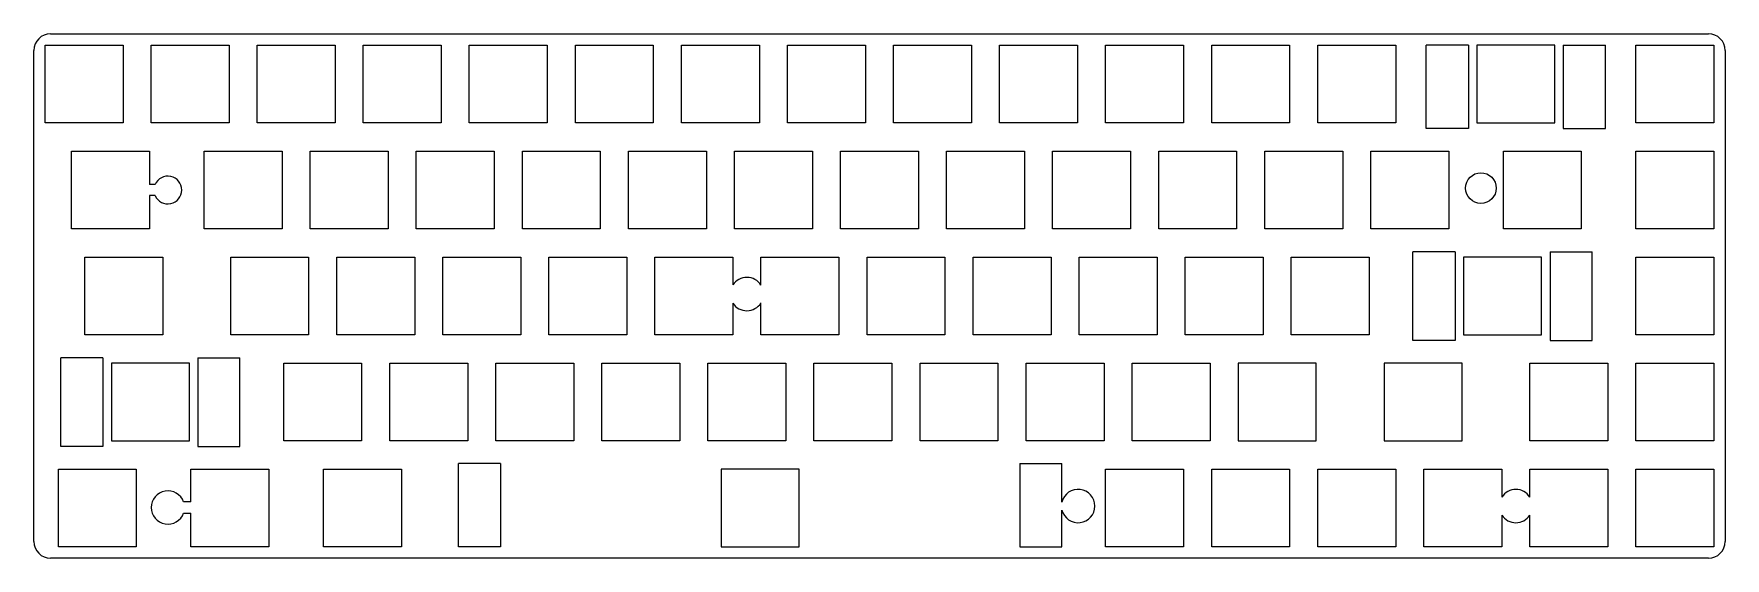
# Model space of a CAD drawing. Header units: millimetres. Extents: x 179 to 483, y 101 to 196.
import ezdxf

# ---------------------------------------------------------------- set-up
doc = ezdxf.new("R2010")
doc.units = ezdxf.units.MM

msp = doc.modelspace()

# ---------------------------------------------------------------- linework, layer by layer
at = {"color": 0}
for p, q in [((181.99, 195.58), (479.79, 195.58)), ((178.99, 104.33), (178.99, 192.58)), ((181.01, 193.55), (195.01, 193.55)), ((181.01, 179.56), (181.01, 193.55)), ((195.01, 193.55), (195.01, 179.56)), ((200.06, 193.55), (214.06, 193.55)), ((200.06, 179.56), (200.06, 193.55)), ((214.06, 193.55), (214.06, 179.56)), ((219.11, 193.55), (233.11, 193.55)), ((219.11, 179.56), (219.11, 193.55)), ((233.11, 193.55), (233.11, 179.56)), ((238.16, 193.55), (252.16, 193.55)), ((238.16, 179.56), (238.16, 193.55)), ((252.16, 193.55), (252.16, 179.56)), ((257.21, 193.55), (271.21, 193.55)), ((257.21, 179.56), (257.21, 193.55)), ((271.21, 193.55), (271.21, 179.56)), ((276.26, 193.55), (290.26, 193.55)), ((276.26, 179.56), (276.26, 193.55)), ((290.26, 193.55), (290.26, 179.56)), ((295.31, 193.55), (309.31, 193.55)), ((295.31, 179.56), (295.31, 193.55)), ((309.31, 193.55), (309.31, 179.56)), ((314.36, 193.55), (328.36, 193.55)), ((314.36, 179.56), (314.36, 193.55)), ((328.36, 193.55), (328.36, 179.56)), ((333.41, 193.55), (347.41, 193.55)), ((333.41, 179.56), (333.41, 193.55)), ((347.41, 193.55), (347.41, 179.56)), ((352.46, 193.55), (366.46, 193.55)), ((352.46, 179.56), (352.46, 193.55)), ((366.46, 193.55), (366.46, 179.56)), ((371.51, 193.55), (385.51, 193.55)), ((371.51, 179.56), (371.51, 193.55)), ((385.51, 193.55), (385.51, 179.56)), ((390.56, 193.55), (404.56, 193.55)), ((390.56, 179.56), (390.56, 193.55)), ((404.56, 193.55), (404.56, 179.56)), ((409.61, 193.55), (423.61, 193.55)), ((409.61, 179.56), (409.61, 193.55)), ((423.61, 193.55), (423.61, 179.56)), ((429.09, 178.58), (429.09, 193.52)), ((436.66, 193.52), (429.09, 193.52)), ((436.66, 193.52), (436.66, 178.58)), ((438.19, 193.55), (438.19, 179.56)), ((452.19, 193.55), (438.19, 193.55)), ((452.19, 179.56), (452.19, 193.55)), ((453.71, 193.52), (453.71, 178.58)), ((453.71, 193.52), (461.29, 193.52)), ((461.29, 178.58), (461.29, 193.52)), ((466.76, 193.55), (480.76, 193.55)), ((466.76, 179.55), (466.76, 193.55)), ((480.76, 193.55), (480.76, 179.55)), ((482.79, 192.58), (482.79, 104.33)), ((195.01, 179.56), (181.01, 179.56)), ((214.06, 179.56), (200.06, 179.56)), ((233.11, 179.56), (219.11, 179.56)), ((252.16, 179.56), (238.16, 179.56)), ((271.21, 179.56), (257.21, 179.56)), ((290.26, 179.56), (276.26, 179.56)), ((309.31, 179.56), (295.31, 179.56)), ((328.36, 179.56), (314.36, 179.56)), ((347.41, 179.56), (333.41, 179.56)), ((366.46, 179.56), (352.46, 179.56)), ((385.51, 179.56), (371.51, 179.56)), ((404.56, 179.56), (390.56, 179.56)), ((423.61, 179.56), (409.61, 179.56)), ((438.19, 179.56), (452.19, 179.56)), ((480.76, 179.55), (466.76, 179.55)), ((436.66, 178.58), (429.09, 178.58)), ((453.71, 178.58), (461.29, 178.58)), ((185.77, 174.5), (199.77, 174.5)), ((185.77, 160.51), (185.77, 174.5)), ((199.77, 174.5), (199.77, 168.5)), ((209.59, 174.5), (223.59, 174.5)), ((209.59, 160.51), (209.59, 174.5)), ((223.59, 174.5), (223.59, 160.51)), ((228.64, 174.5), (242.64, 174.5)), ((228.64, 160.51), (228.64, 174.5)), ((242.64, 174.5), (242.64, 160.51)), ((247.69, 174.5), (261.69, 174.5)), ((247.69, 160.51), (247.69, 174.5)), ((261.69, 174.5), (261.69, 160.51)), ((266.74, 174.5), (280.74, 174.5)), ((266.74, 160.51), (266.74, 174.5)), ((280.74, 174.5), (280.74, 160.51)), ((285.79, 174.5), (299.79, 174.5)), ((285.79, 160.51), (285.79, 174.5)), ((299.79, 174.5), (299.79, 160.51)), ((304.84, 174.5), (318.84, 174.5)), ((304.84, 160.51), (304.84, 174.5)), ((318.84, 174.5), (318.84, 160.51)), ((323.89, 174.5), (337.89, 174.5)), ((323.89, 160.51), (323.89, 174.5)), ((337.89, 174.5), (337.89, 160.51)), ((342.94, 174.5), (356.94, 174.5)), ((342.94, 160.51), (342.94, 174.5)), ((356.94, 174.5), (356.94, 160.51)), ((361.99, 174.5), (375.99, 174.5)), ((361.99, 160.51), (361.99, 174.5)), ((375.99, 174.5), (375.99, 160.51)), ((381.04, 174.5), (395.04, 174.5)), ((381.04, 160.51), (381.04, 174.5)), ((395.04, 174.5), (395.04, 160.51)), ((400.09, 174.5), (414.09, 174.5)), ((400.09, 160.51), (400.09, 174.5)), ((414.09, 174.5), (414.09, 160.51)), ((419.14, 174.5), (433.14, 174.5)), ((419.14, 160.51), (419.14, 174.5)), ((433.14, 174.5), (433.14, 160.51)), ((442.95, 174.5), (456.95, 174.5)), ((442.95, 160.51), (442.95, 174.5)), ((456.95, 174.5), (456.95, 160.51)), ((466.76, 174.5), (480.76, 174.5)), ((466.76, 160.5), (466.76, 174.5)), ((480.76, 174.5), (480.76, 160.5)), ((199.77, 166.5), (199.77, 160.51)), ((199.77, 160.51), (185.77, 160.51)), ((223.59, 160.51), (209.59, 160.51)), ((242.64, 160.51), (228.64, 160.51)), ((261.69, 160.51), (247.69, 160.51)), ((280.74, 160.51), (266.74, 160.51)), ((299.79, 160.51), (285.79, 160.51)), ((318.84, 160.51), (304.84, 160.51)), ((337.89, 160.51), (323.89, 160.51)), ((356.94, 160.51), (342.94, 160.51)), ((375.99, 160.51), (361.99, 160.51)), ((395.04, 160.51), (381.04, 160.51)), ((414.09, 160.51), (400.09, 160.51)), ((433.14, 160.51), (419.14, 160.51)), ((456.95, 160.51), (442.95, 160.51)), ((480.76, 160.5), (466.76, 160.5)), ((188.16, 155.45), (202.16, 155.45)), ((188.16, 141.46), (188.16, 155.45)), ((202.16, 155.45), (202.16, 141.46)), ((214.35, 155.45), (228.35, 155.45)), ((214.35, 141.46), (214.35, 155.45)), ((228.35, 155.45), (228.35, 141.46)), ((233.4, 155.45), (247.4, 155.45)), ((233.4, 141.46), (233.4, 155.45)), ((247.4, 155.45), (247.4, 141.46)), ((252.45, 155.45), (266.45, 155.45)), ((252.45, 141.46), (252.45, 155.45)), ((266.45, 155.45), (266.45, 141.46)), ((271.5, 155.45), (285.5, 155.45)), ((271.5, 141.46), (271.5, 155.45)), ((285.5, 155.45), (285.5, 141.46)), ((290.55, 155.45), (304.55, 155.45)), ((290.55, 141.46), (290.55, 155.45)), ((304.55, 155.45), (304.55, 150.44)), ((309.6, 155.45), (323.6, 155.45)), ((309.6, 150.41), (309.6, 155.45)), ((323.6, 155.45), (323.6, 141.46)), ((328.65, 155.45), (342.65, 155.45)), ((328.65, 141.46), (328.65, 155.45)), ((342.65, 155.45), (342.65, 141.46)), ((347.7, 155.45), (361.7, 155.45)), ((347.7, 141.46), (347.7, 155.45)), ((361.7, 155.45), (361.7, 141.46)), ((366.75, 155.45), (380.75, 155.45)), ((366.75, 141.46), (366.75, 155.45)), ((380.75, 155.45), (380.75, 141.46)), ((385.8, 155.45), (399.8, 155.45)), ((385.8, 141.46), (385.8, 155.45)), ((399.8, 155.45), (399.8, 141.46)), ((404.85, 155.45), (418.85, 155.45)), ((404.85, 141.46), (404.85, 155.45)), ((418.85, 155.45), (418.85, 141.46)), ((426.71, 140.48), (426.71, 156.42)), ((434.28, 156.42), (426.71, 156.42)), ((434.28, 156.42), (434.28, 140.48)), ((435.81, 155.45), (435.81, 141.46)), ((449.81, 155.45), (435.81, 155.45)), ((449.81, 141.46), (449.81, 155.45)), ((451.33, 156.42), (451.33, 140.48)), ((451.33, 156.42), (458.9, 156.42)), ((458.9, 140.48), (458.9, 156.42)), ((466.76, 155.45), (480.76, 155.45)), ((466.76, 141.45), (466.76, 155.45)), ((480.76, 155.45), (480.76, 141.45)), ((304.55, 147.17), (304.55, 141.46)), ((309.6, 141.46), (309.6, 147.2)), ((202.16, 141.46), (188.16, 141.46)), ((228.35, 141.46), (214.35, 141.46)), ((247.4, 141.46), (233.4, 141.46)), ((266.45, 141.46), (252.45, 141.46)), ((285.5, 141.46), (271.5, 141.46)), ((304.55, 141.46), (290.55, 141.46)), ((323.6, 141.46), (309.6, 141.46)), ((342.65, 141.46), (328.65, 141.46)), ((361.7, 141.46), (347.7, 141.46)), ((380.75, 141.46), (366.75, 141.46)), ((399.8, 141.46), (385.8, 141.46)), ((418.85, 141.46), (404.85, 141.46)), ((434.28, 140.48), (426.71, 140.48)), ((435.81, 141.46), (449.81, 141.46)), ((451.33, 140.48), (458.9, 140.48)), ((480.76, 141.45), (466.76, 141.45)), ((183.82, 121.43), (183.82, 137.37)), ((191.39, 137.37), (183.82, 137.37)), ((191.39, 137.37), (191.39, 121.43)), ((208.44, 137.37), (208.44, 121.43)), ((208.44, 137.37), (216.02, 137.37)), ((216.02, 121.43), (216.02, 137.37)), ((192.92, 136.4), (192.92, 122.41)), ((206.92, 136.4), (192.92, 136.4)), ((206.92, 122.41), (206.92, 136.4)), ((223.87, 136.4), (237.87, 136.4)), ((223.87, 122.41), (223.87, 136.4)), ((237.87, 136.4), (237.87, 122.41)), ((242.92, 136.4), (256.92, 136.4)), ((242.92, 122.41), (242.92, 136.4)), ((256.92, 136.4), (256.92, 122.41)), ((261.97, 136.4), (275.97, 136.4)), ((261.97, 122.41), (261.97, 136.4)), ((275.97, 136.4), (275.97, 122.41)), ((281.02, 136.4), (295.02, 136.4)), ((281.02, 122.41), (281.02, 136.4)), ((295.02, 136.4), (295.02, 122.41)), ((300.07, 136.4), (314.07, 136.4)), ((300.07, 122.41), (300.07, 136.4)), ((314.07, 136.4), (314.07, 122.41)), ((319.12, 136.4), (333.12, 136.4)), ((319.12, 122.41), (319.12, 136.4)), ((333.12, 136.4), (333.12, 122.41)), ((338.17, 136.4), (352.17, 136.4)), ((338.17, 122.41), (338.17, 136.4)), ((352.17, 136.4), (352.17, 122.41)), ((357.22, 136.4), (371.22, 136.4)), ((357.22, 122.41), (357.22, 136.4)), ((371.22, 136.4), (371.22, 122.41)), ((376.27, 136.4), (390.27, 136.4)), ((376.27, 122.41), (376.27, 136.4)), ((390.27, 136.4), (390.27, 122.41)), ((409.32, 136.4), (395.33, 136.4)), ((395.33, 136.4), (395.33, 122.41)), ((409.32, 122.41), (409.32, 136.4)), ((435.52, 136.4), (421.52, 136.4)), ((421.52, 136.4), (421.52, 122.41)), ((435.52, 122.41), (435.52, 136.4)), ((447.71, 136.4), (461.71, 136.4)), ((447.71, 122.41), (447.71, 136.4)), ((461.71, 136.4), (461.71, 122.41)), ((466.76, 136.4), (480.76, 136.4)), ((466.76, 122.41), (466.76, 136.4)), ((480.76, 136.4), (480.76, 122.41)), ((192.92, 122.41), (206.92, 122.41)), ((237.87, 122.41), (223.87, 122.41)), ((256.92, 122.41), (242.92, 122.41)), ((275.97, 122.41), (261.97, 122.41)), ((295.02, 122.41), (281.02, 122.41)), ((314.07, 122.41), (300.07, 122.41)), ((333.12, 122.41), (319.12, 122.41)), ((352.17, 122.41), (338.17, 122.41)), ((371.22, 122.41), (357.22, 122.41)), ((390.27, 122.41), (376.27, 122.41)), ((395.33, 122.41), (409.32, 122.41)), ((421.52, 122.41), (435.52, 122.41)), ((461.71, 122.41), (447.71, 122.41)), ((480.76, 122.41), (466.76, 122.41)), ((191.39, 121.43), (183.82, 121.43)), ((208.44, 121.43), (216.02, 121.43)), ((183.39, 117.35), (197.39, 117.35)), ((183.39, 103.35), (183.39, 117.35)), ((197.39, 117.35), (197.39, 103.35)), ((207.21, 117.35), (221.21, 117.35)), ((207.21, 111.44), (207.21, 117.35)), ((221.21, 117.35), (221.21, 103.35)), ((231.02, 117.35), (245.02, 117.35)), ((231.02, 103.35), (231.02, 117.35)), ((245.02, 117.35), (245.02, 103.35)), ((255.26, 103.38), (255.26, 118.32)), ((262.83, 118.32), (255.26, 118.32)), ((262.83, 118.32), (262.83, 103.38)), ((302.45, 117.35), (302.45, 103.35)), ((316.46, 117.35), (302.45, 117.35)), ((316.46, 103.35), (316.46, 117.35)), ((356.08, 118.32), (356.08, 103.38)), ((356.08, 118.32), (363.65, 118.32)), ((363.65, 111.42), (363.65, 118.32)), ((371.51, 117.35), (385.51, 117.35)), ((371.51, 103.35), (371.51, 117.35)), ((385.51, 117.35), (385.51, 103.35)), ((390.56, 117.35), (404.56, 117.35)), ((390.56, 103.35), (390.56, 117.35)), ((404.56, 117.35), (404.56, 103.35)), ((409.61, 117.35), (423.61, 117.35)), ((409.61, 103.35), (409.61, 117.35)), ((423.61, 117.35), (423.61, 103.35)), ((428.66, 117.35), (442.66, 117.35)), ((428.66, 103.35), (428.66, 117.35)), ((442.66, 117.35), (442.66, 112.32)), ((447.71, 117.35), (461.71, 117.35)), ((447.71, 112.32), (447.71, 117.35)), ((461.71, 117.35), (461.71, 103.35)), ((466.76, 117.35), (480.76, 117.35)), ((466.76, 103.35), (466.76, 117.35)), ((480.76, 117.35), (480.76, 103.35)), ((207.21, 103.35), (207.21, 109.44)), ((363.65, 103.38), (363.65, 109.99)), ((442.66, 109.09), (442.66, 103.35)), ((447.71, 103.35), (447.71, 109.09)), ((197.39, 103.35), (183.39, 103.35)), ((221.21, 103.35), (207.21, 103.35)), ((245.02, 103.35), (231.02, 103.35)), ((262.83, 103.38), (255.26, 103.38)), ((302.45, 103.35), (316.46, 103.35)), ((356.08, 103.38), (363.65, 103.38)), ((385.51, 103.35), (371.51, 103.35)), ((404.56, 103.35), (390.56, 103.35)), ((423.61, 103.35), (409.61, 103.35)), ((442.66, 103.35), (428.66, 103.35)), ((461.71, 103.35), (447.71, 103.35)), ((480.76, 103.35), (466.76, 103.35)), ((479.79, 101.33), (181.99, 101.33))]:
    msp.add_line(p, q, dxfattribs=at)
for p, q in [((200.77, 168.5), (199.77, 168.5)), ((200.77, 166.5), (199.77, 166.5)), ((207.21, 111.44), (205.89, 111.44)), ((205.89, 109.44), (207.21, 109.44))]:
    msp.add_line(p, q)
at = {"linetype": 'Continuous'}
msp.add_circle((438.91, 167.85), 2.75, dxfattribs=at)
at = {"color": 0}
for centre, start, end in [((181.99, 192.58), 90, 180), ((479.79, 192.58), 0, 90), ((181.99, 104.33), 180, 270), ((479.79, 104.33), 270, 0)]:
    msp.add_arc(centre, 3, start, end, dxfattribs=at)
at = {"linetype": 'Continuous'}
for centre, radius, start, end in [((203.06, 167.5), 2.5, 203.5782, 156.4218), ((307.06, 148.8), 3, 32.2581, 146.896), ((307.06, 148.8), 3, 213.104, 327.7419)]:
    msp.add_arc(centre, radius, start, end, dxfattribs=at)
for centre, start, end in [((203.06, 110.44), 19.4712, 340.5288), ((366.57, 110.7), 193.7922, 166.2078), ((445.19, 110.7), 32.6658, 147.3342), ((445.19, 110.7), 212.6658, 327.3342)]:
    msp.add_arc(centre, 3, start, end)

doc.saveas('drawing.dxf')
